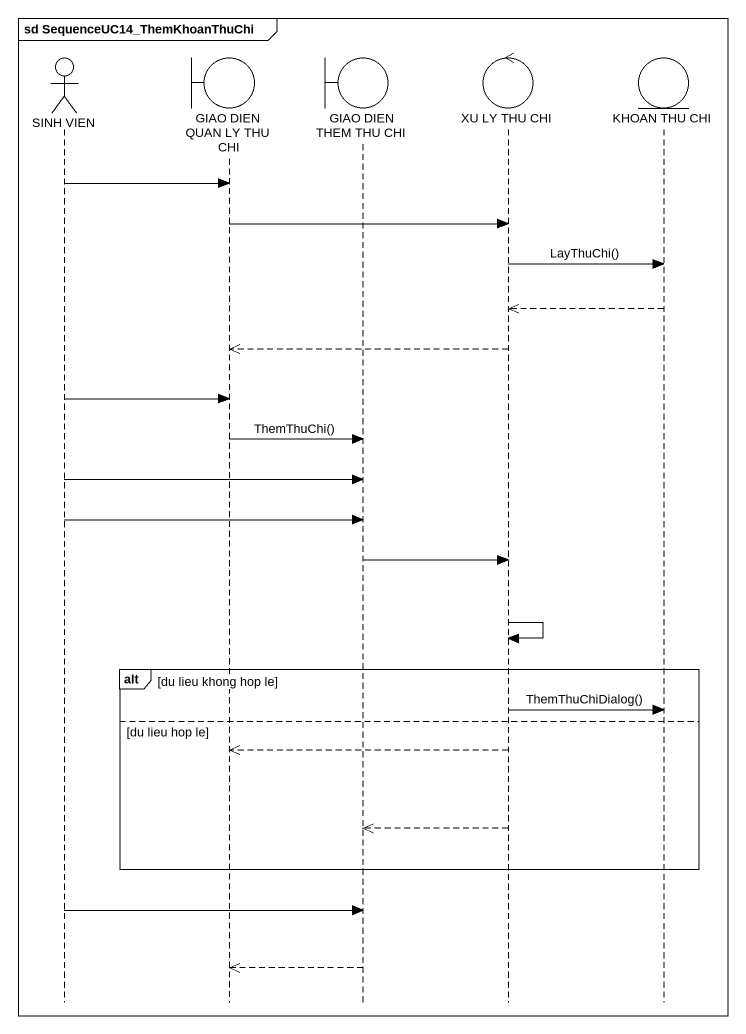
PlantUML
@startuml
mainframe sd SequenceUC14_ThemKhoanThuChi
hide footbox
actor "SINH VIEN" as SINH_VIEN
boundary "GIAO DIEN QUAN LY THU CHI" as GIAO_DIEN_QUAN_LY_THU_CHI
boundary "GIAO DIEN THEM THU CHI" as GIAO_DIEN_THEM_THU_CHI
control "XU LY THU CHI" as XU_LY_THU_CHI
entity "KHOAN THU CHI" as KHOAN_THU_CHI

SINH_VIEN -> GIAO_DIEN_QUAN_LY_THU_CHI
GIAO_DIEN_QUAN_LY_THU_CHI -> XU_LY_THU_CHI
XU_LY_THU_CHI -> KHOAN_THU_CHI : LayThuChi()
KHOAN_THU_CHI -->> XU_LY_THU_CHI
XU_LY_THU_CHI -->> GIAO_DIEN_QUAN_LY_THU_CHI
SINH_VIEN -> GIAO_DIEN_QUAN_LY_THU_CHI
GIAO_DIEN_QUAN_LY_THU_CHI -> GIAO_DIEN_THEM_THU_CHI : ThemThuChi()
SINH_VIEN -> GIAO_DIEN_THEM_THU_CHI
SINH_VIEN -> GIAO_DIEN_THEM_THU_CHI
GIAO_DIEN_THEM_THU_CHI -> XU_LY_THU_CHI
XU_LY_THU_CHI -> XU_LY_THU_CHI
alt du lieu khong hop le
  XU_LY_THU_CHI -> KHOAN_THU_CHI : ThemThuChiDialog()
else du lieu hop le
  XU_LY_THU_CHI -->> GIAO_DIEN_QUAN_LY_THU_CHI
  XU_LY_THU_CHI -->> GIAO_DIEN_THEM_THU_CHI
end
SINH_VIEN -> GIAO_DIEN_THEM_THU_CHI
GIAO_DIEN_THEM_THU_CHI -->> GIAO_DIEN_QUAN_LY_THU_CHI
@enduml
